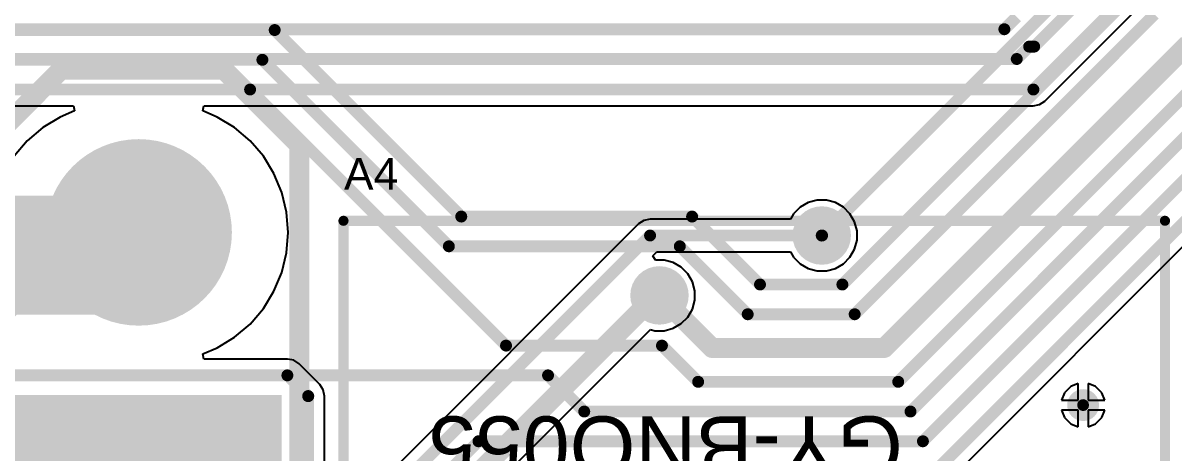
# Model space of a CAD drawing. Header units: inches. Extents: x -0.01 to 4.3, y -0.01 to 7.88.
# Drawn here: x 1.429 to 2.57, y 3.929 to 4.355 of the extents above; entities that cross this region are included whole.
import ezdxf

# ---------------------------------------------------------------- set-up
doc = ezdxf.new("R2010")
doc.units = ezdxf.units.IN
doc.header["$MEASUREMENT"] = 0
for name, color, linetype in [('Bottom Layer', 5, 'Continuous'), ('Bottom Solder', 6, 'Continuous'), ('Multi-Layer', 9, 'Continuous'), ('Pad Holes', 156, 'Continuous'), ('Top Layer', 1, 'Continuous'), ('Top Overlay', 2, 'Continuous'), ('Top Solder', 216, 'Continuous'), ('Via Holes', 16, 'Continuous')]:
    doc.layers.add(name, color=color, linetype=linetype)
doc.styles.add('Arial', font='', dxfattribs={"height": 0.2})
doc.styles.get('Arial').set_extended_font_data('Arial')

# ---------------------------------------------------------------- blocks, each defined once
blk = doc.blocks.new('XT60UPB_M_1')
at = {"layer": 'Bottom Layer'}
blk.add_hatch(color=5, dxfattribs=at).paths.add_polyline_path([(-0.1181, -0.1378), (-0.1181, 0.1378), (0.1181, 0.1378), (0.1181, -0.1378)])
at = {"layer": 'Bottom Solder'}
blk.add_hatch(color=6, dxfattribs=at).paths.add_polyline_path([(-0.1221, -0.1418), (-0.1221, 0.1418), (0.1221, 0.1418), (0.1221, -0.1418)])
at = {"layer": 'Multi-Layer'}
blk.add_hatch(color=9, dxfattribs=at).paths.add_polyline_path([(-0.1181, -0.1378), (-0.1181, 0.1378), (0.1181, 0.1378), (0.1181, -0.1378)])
at = {"layer": 'Pad Holes'}
h = blk.add_hatch(color=7, dxfattribs=at)
edge = h.paths.add_edge_path()
edge.add_arc((0, 0), 0.0925, 0, 360)
h = blk.add_hatch(color=7, dxfattribs=at)
edge = h.paths.add_edge_path()
edge.add_arc((0.2835, 0), 0.0925, 0, 360)
at = {"layer": 'Top Layer'}
blk.add_hatch(color=1, dxfattribs=at).paths.add_polyline_path([(-0.1181, -0.1378), (-0.1181, 0.1378), (0.1181, 0.1378), (0.1181, -0.1378)])
at = {"layer": 'Top Solder'}
blk.add_hatch(color=216, dxfattribs=at).paths.add_polyline_path([(-0.1221, -0.1418), (-0.1221, 0.1418), (0.1221, 0.1418), (0.1221, -0.1418)])
at = {"layer": 'Top Overlay'}
for points in [[(-0.1614, 0.1555, 0.0197, 0.0197, 0), (-0.1614, -0.1594, 0.0197, 0.0197, 0)], [(-0.1614, 0.1555, 0.0197, 0.0197, 0), (0.3661, 0.1555, 0.0197, 0.0197, 0)], [(0.3661, 0.1555, 0.0197, 0.0197, 0), (0.4449, 0.0768, 0.0197, 0.0197, 0)], [(0.4449, 0.0768, 0.0197, 0.0197, 0), (0.4449, -0.002, 0.0197, 0.0197, 0)], [(0.4449, -0.002, 0.0197, 0.0197, 0), (0.4449, -0.0807, 0.0197, 0.0197, 0)], [(0.4449, -0.0846, 0.0197, 0.0197, 0), (0.3701, -0.1594, 0.0197, 0.0197, 0)], [(0.4449, -0.0807, 0.0197, 0.0197, 0), (0.4449, -0.0846, 0.0197, 0.0197, 0)], [(-0.1614, -0.1594, 0.0197, 0.0197, 0), (0.3701, -0.1594, 0.0197, 0.0197, 0)]]:
    blk.add_lwpolyline(points, format="xyseb", dxfattribs=at)
for points in [[(-0.1663, 0.1555, 0.00984, 0.00984, 1), (-0.1565, 0.1555, 0.00984, 0.00984, 1)], [(-0.1663, 0.1555, 0.00984, 0.00984, 1), (-0.1565, 0.1555, 0.00984, 0.00984, 1)], [(0.3612, 0.1555, 0.00984, 0.00984, 1), (0.3711, 0.1555, 0.00984, 0.00984, 1)], [(0.3612, 0.1555, 0.00984, 0.00984, 1), (0.3711, 0.1555, 0.00984, 0.00984, 1)], [(0.44, 0.0768, 0.00984, 0.00984, 1), (0.4498, 0.0768, 0.00984, 0.00984, 1)], [(0.44, 0.0768, 0.00984, 0.00984, 1), (0.4498, 0.0768, 0.00984, 0.00984, 1)], [(0.44, -0.002, 0.00984, 0.00984, 1), (0.4498, -0.002, 0.00984, 0.00984, 1)], [(0.44, -0.002, 0.00984, 0.00984, 1), (0.4498, -0.002, 0.00984, 0.00984, 1)], [(0.44, -0.0807, 0.00984, 0.00984, 1), (0.4498, -0.0807, 0.00984, 0.00984, 1)], [(0.44, -0.0807, 0.00984, 0.00984, 1), (0.4498, -0.0807, 0.00984, 0.00984, 1)], [(0.44, -0.0846, 0.00984, 0.00984, 1), (0.4498, -0.0846, 0.00984, 0.00984, 1)], [(0.44, -0.0846, 0.00984, 0.00984, 1), (0.4498, -0.0846, 0.00984, 0.00984, 1)], [(-0.1663, -0.1594, 0.00984, 0.00984, 1), (-0.1565, -0.1594, 0.00984, 0.00984, 1)], [(-0.1663, -0.1594, 0.00984, 0.00984, 1), (-0.1565, -0.1594, 0.00984, 0.00984, 1)], [(0.3652, -0.1594, 0.00984, 0.00984, 1), (0.375, -0.1594, 0.00984, 0.00984, 1)], [(0.3652, -0.1594, 0.00984, 0.00984, 1), (0.375, -0.1594, 0.00984, 0.00984, 1)]]:
    blk.add_lwpolyline(points, format="xyseb", close=True, dxfattribs=at)
at = {"layer": 'Top Overlay', "style": 'Arial'}
for s, p in [('+', (-0.1665, 0.153)), ('-', (0.3304, 0.1512))]:
    blk.add_text(s, height=0.1969, dxfattribs=at).set_placement(p)
blk = doc.blocks.new('GY_BNO055_______5')
at = {"layer": 'Bottom Layer'}
h = blk.add_hatch(color=5, dxfattribs=at)
edge = h.paths.add_edge_path()
edge.add_arc((0, 0.7), 0.037, 0, 360)
h = blk.add_hatch(color=5, dxfattribs=at)
edge = h.paths.add_edge_path()
edge.add_arc((0, 0.6), 0.037, 0, 360)
h = blk.add_hatch(color=5, dxfattribs=at)
edge = h.paths.add_edge_path()
edge.add_arc((0, 0.5), 0.037, 0, 360)
h = blk.add_hatch(color=5, dxfattribs=at)
edge = h.paths.add_edge_path()
edge.add_arc((0, 0.4), 0.037, 0, 360)
h = blk.add_hatch(color=5, dxfattribs=at)
edge = h.paths.add_edge_path()
edge.add_arc((0, 0.3), 0.037, 0, 360)
h = blk.add_hatch(color=5, dxfattribs=at)
edge = h.paths.add_edge_path()
edge.add_arc((0, 0.2), 0.037, 0, 360)
h = blk.add_hatch(color=5, dxfattribs=at)
edge = h.paths.add_edge_path()
edge.add_arc((0, 0.1), 0.037, 0, 360)
h = blk.add_hatch(color=5, dxfattribs=at)
edge = h.paths.add_edge_path()
edge.add_arc((0, 0), 0.037, 0, 360)
at = {"layer": 'Bottom Solder'}
h = blk.add_hatch(color=6, dxfattribs=at)
edge = h.paths.add_edge_path()
edge.add_arc((0, 0.7), 0.041, 0, 360)
h = blk.add_hatch(color=6, dxfattribs=at)
edge = h.paths.add_edge_path()
edge.add_arc((0, 0.6), 0.041, 0, 360)
h = blk.add_hatch(color=6, dxfattribs=at)
edge = h.paths.add_edge_path()
edge.add_arc((0, 0.5), 0.041, 0, 360)
h = blk.add_hatch(color=6, dxfattribs=at)
edge = h.paths.add_edge_path()
edge.add_arc((0, 0.4), 0.041, 0, 360)
h = blk.add_hatch(color=6, dxfattribs=at)
edge = h.paths.add_edge_path()
edge.add_arc((0, 0.3), 0.041, 0, 360)
h = blk.add_hatch(color=6, dxfattribs=at)
edge = h.paths.add_edge_path()
edge.add_arc((0, 0.2), 0.041, 0, 360)
h = blk.add_hatch(color=6, dxfattribs=at)
edge = h.paths.add_edge_path()
edge.add_arc((0, 0.1), 0.041, 0, 360)
h = blk.add_hatch(color=6, dxfattribs=at)
edge = h.paths.add_edge_path()
edge.add_arc((0, 0), 0.041, 0, 360)
at = {"layer": 'Multi-Layer'}
h = blk.add_hatch(color=9, dxfattribs=at)
edge = h.paths.add_edge_path()
edge.add_arc((0, 0.7), 0.037, 0, 360)
h = blk.add_hatch(color=9, dxfattribs=at)
edge = h.paths.add_edge_path()
edge.add_arc((0, 0.6), 0.037, 0, 360)
h = blk.add_hatch(color=9, dxfattribs=at)
edge = h.paths.add_edge_path()
edge.add_arc((0, 0.5), 0.037, 0, 360)
h = blk.add_hatch(color=9, dxfattribs=at)
edge = h.paths.add_edge_path()
edge.add_arc((0, 0.4), 0.037, 0, 360)
h = blk.add_hatch(color=9, dxfattribs=at)
edge = h.paths.add_edge_path()
edge.add_arc((0, 0.3), 0.037, 0, 360)
h = blk.add_hatch(color=9, dxfattribs=at)
edge = h.paths.add_edge_path()
edge.add_arc((0, 0.2), 0.037, 0, 360)
h = blk.add_hatch(color=9, dxfattribs=at)
edge = h.paths.add_edge_path()
edge.add_arc((0, 0.1), 0.037, 0, 360)
h = blk.add_hatch(color=9, dxfattribs=at)
edge = h.paths.add_edge_path()
edge.add_arc((0, 0), 0.037, 0, 360)
at = {"layer": 'Pad Holes'}
h = blk.add_hatch(color=7, dxfattribs=at)
edge = h.paths.add_edge_path()
edge.add_arc((0, 0.7), 0.02, 0, 360)
h = blk.add_hatch(color=7, dxfattribs=at)
edge = h.paths.add_edge_path()
edge.add_arc((0, 0.6), 0.02, 0, 360)
h = blk.add_hatch(color=7, dxfattribs=at)
edge = h.paths.add_edge_path()
edge.add_arc((0, 0.5), 0.02, 0, 360)
h = blk.add_hatch(color=7, dxfattribs=at)
edge = h.paths.add_edge_path()
edge.add_arc((0, 0.4), 0.02, 0, 360)
h = blk.add_hatch(color=7, dxfattribs=at)
edge = h.paths.add_edge_path()
edge.add_arc((0, 0.3), 0.02, 0, 360)
h = blk.add_hatch(color=7, dxfattribs=at)
edge = h.paths.add_edge_path()
edge.add_arc((0, 0.2), 0.02, 0, 360)
h = blk.add_hatch(color=7, dxfattribs=at)
edge = h.paths.add_edge_path()
edge.add_arc((0, 0.1), 0.02, 0, 360)
h = blk.add_hatch(color=7, dxfattribs=at)
edge = h.paths.add_edge_path()
edge.add_arc((0, 0), 0.02, 0, 360)
at = {"layer": 'Top Layer'}
h = blk.add_hatch(color=1, dxfattribs=at)
edge = h.paths.add_edge_path()
edge.add_arc((0, 0.7), 0.037, 0, 360)
h = blk.add_hatch(color=1, dxfattribs=at)
edge = h.paths.add_edge_path()
edge.add_arc((0, 0.6), 0.037, 0, 360)
h = blk.add_hatch(color=1, dxfattribs=at)
edge = h.paths.add_edge_path()
edge.add_arc((0, 0.5), 0.037, 0, 360)
h = blk.add_hatch(color=1, dxfattribs=at)
edge = h.paths.add_edge_path()
edge.add_arc((0, 0.4), 0.037, 0, 360)
h = blk.add_hatch(color=1, dxfattribs=at)
edge = h.paths.add_edge_path()
edge.add_arc((0, 0.3), 0.037, 0, 360)
h = blk.add_hatch(color=1, dxfattribs=at)
edge = h.paths.add_edge_path()
edge.add_arc((0, 0.2), 0.037, 0, 360)
h = blk.add_hatch(color=1, dxfattribs=at)
edge = h.paths.add_edge_path()
edge.add_arc((0, 0.1), 0.037, 0, 360)
h = blk.add_hatch(color=1, dxfattribs=at)
edge = h.paths.add_edge_path()
edge.add_arc((0, 0), 0.037, 0, 360)
at = {"layer": 'Top Solder'}
h = blk.add_hatch(color=216, dxfattribs=at)
edge = h.paths.add_edge_path()
edge.add_arc((0, 0.7), 0.041, 0, 360)
h = blk.add_hatch(color=216, dxfattribs=at)
edge = h.paths.add_edge_path()
edge.add_arc((0, 0.6), 0.041, 0, 360)
h = blk.add_hatch(color=216, dxfattribs=at)
edge = h.paths.add_edge_path()
edge.add_arc((0, 0.5), 0.041, 0, 360)
h = blk.add_hatch(color=216, dxfattribs=at)
edge = h.paths.add_edge_path()
edge.add_arc((0, 0.4), 0.041, 0, 360)
h = blk.add_hatch(color=216, dxfattribs=at)
edge = h.paths.add_edge_path()
edge.add_arc((0, 0.3), 0.041, 0, 360)
h = blk.add_hatch(color=216, dxfattribs=at)
edge = h.paths.add_edge_path()
edge.add_arc((0, 0.2), 0.041, 0, 360)
h = blk.add_hatch(color=216, dxfattribs=at)
edge = h.paths.add_edge_path()
edge.add_arc((0, 0.1), 0.041, 0, 360)
h = blk.add_hatch(color=216, dxfattribs=at)
edge = h.paths.add_edge_path()
edge.add_arc((0, 0), 0.041, 0, 360)
at = {"layer": 'Top Overlay'}
for points in [[(-0.059, 0.756, 0.01, 0.01, 0), (0.419, 0.756, 0.01, 0.01, 0)], [(-0.059, 0.756, 0.01, 0.01, 0), (-0.059, -0.059, 0.01, 0.01, 0)], [(0.419, 0.756, 0.01, 0.01, 0), (0.419, -0.059, 0.01, 0.01, 0)], [(-0.059, -0.059, 0.01, 0.01, 0), (0.419, -0.059, 0.01, 0.01, 0)]]:
    blk.add_lwpolyline(points, format="xyseb", dxfattribs=at)
for points in [[(-0.0615, 0.756, 0.005, 0.005, 1), (-0.0565, 0.756, 0.005, 0.005, 1)], [(-0.0615, 0.756, 0.005, 0.005, 1), (-0.0565, 0.756, 0.005, 0.005, 1)], [(0.4165, 0.756, 0.005, 0.005, 1), (0.4215, 0.756, 0.005, 0.005, 1)], [(0.4165, 0.756, 0.005, 0.005, 1), (0.4215, 0.756, 0.005, 0.005, 1)], [(-0.0615, -0.059, 0.005, 0.005, 1), (-0.0565, -0.059, 0.005, 0.005, 1)], [(-0.0615, -0.059, 0.005, 0.005, 1), (-0.0565, -0.059, 0.005, 0.005, 1)], [(0.4165, -0.059, 0.005, 0.005, 1), (0.4215, -0.059, 0.005, 0.005, 1)], [(0.4165, -0.059, 0.005, 0.005, 1), (0.4215, -0.059, 0.005, 0.005, 1)]]:
    blk.add_lwpolyline(points, format="xyseb", close=True, dxfattribs=at)
at = {"layer": 'Top Overlay', "style": 'Arial'}
blk.add_text('GY-BNO055', height=0.06, rotation=90, dxfattribs=at).set_placement((0.225, 0.201))

msp = doc.modelspace()

# ---------------------------------------------------------------- hatches: boundary and pattern name
at = {"layer": 'Bottom Layer'}
h = msp.add_hatch(color=5, dxfattribs=at)
edge = h.paths.add_edge_path()
edge.add_arc((2.221, 4.1446), 0.025, 0, 360)
h = msp.add_hatch(color=5, dxfattribs=at)
edge = h.paths.add_edge_path()
edge.add_arc((2.06, 4.0852), 0.025, 0, 360)
h = msp.add_hatch(color=5, dxfattribs=at)
edge = h.paths.add_edge_path()
edge.add_arc((2.4803, 3.9764), 0.0118, 0, 360)
at = {"layer": 'Bottom Solder'}
h = msp.add_hatch(color=6, dxfattribs=at)
edge = h.paths.add_edge_path()
edge.add_arc((2.221, 4.1446), 0.029, 0, 360)
h = msp.add_hatch(color=6, dxfattribs=at)
edge = h.paths.add_edge_path()
edge.add_arc((2.06, 4.0852), 0.029, 0, 360)
h = msp.add_hatch(color=6, dxfattribs=at)
edge = h.paths.add_edge_path()
edge.add_arc((2.4803, 3.9764), 0.0158, 0, 360)
at = {"layer": 'Top Layer'}
h = msp.add_hatch(color=1, dxfattribs=at)
edge = h.paths.add_edge_path()
edge.add_arc((2.221, 4.1446), 0.025, 0, 360)
h = msp.add_hatch(color=1, dxfattribs=at)
edge = h.paths.add_edge_path()
edge.add_arc((2.06, 4.0852), 0.025, 0, 360)
h = msp.add_hatch(color=1, dxfattribs=at)
edge = h.paths.add_edge_path()
edge.add_arc((2.4803, 3.9764), 0.0118, 0, 360)
at = {"layer": 'Top Solder'}
h = msp.add_hatch(color=216, dxfattribs=at)
edge = h.paths.add_edge_path()
edge.add_arc((2.221, 4.1446), 0.029, 0, 360)
h = msp.add_hatch(color=216, dxfattribs=at)
edge = h.paths.add_edge_path()
edge.add_arc((2.06, 4.0852), 0.029, 0, 360)
h = msp.add_hatch(color=216, dxfattribs=at)
edge = h.paths.add_edge_path()
edge.add_arc((2.4803, 3.9764), 0.0158, 0, 360)
at = {"layer": 'Via Holes'}
h = msp.add_hatch(color=7, dxfattribs=at)
edge = h.paths.add_edge_path()
edge.add_arc((2.221, 4.1446), 0.014, 0, 360)
h = msp.add_hatch(color=7, dxfattribs=at)
edge = h.paths.add_edge_path()
edge.add_arc((2.06, 4.0852), 0.014, 0, 360)
h = msp.add_hatch(color=7, dxfattribs=at)
edge = h.paths.add_edge_path()
edge.add_arc((2.4803, 3.9764), 0.00591, 0, 360)

# ---------------------------------------------------------------- linework, layer by layer
at = {"layer": 'Bottom Layer'}
for p, q in [((2.4424, 4.2779), (2.5349, 4.3705)), ((1.0436, 4.2732), (1.4788, 4.2732)), ((1.4788, 4.2732), (1.4798, 4.2682)), ((1.6068, 4.2682), (1.6078, 4.2732)), ((1.6078, 4.2732), (2.4309, 4.2732)), ((2.4309, 4.2732), (2.4371, 4.2744)), ((2.4371, 4.2744), (2.4424, 4.2779)), ((1.4653, 4.2621), (1.4481, 4.2516)), ((1.4798, 4.2682), (1.4653, 4.2621)), ((1.6213, 4.2621), (1.6068, 4.2682)), ((1.6385, 4.2516), (1.6213, 4.2621)), ((1.4481, 4.2516), (1.4328, 4.2385)), ((1.6539, 4.2385), (1.6385, 4.2516)), ((1.4328, 4.2385), (1.4197, 4.2232)), ((1.667, 4.2232), (1.6539, 4.2385)), ((1.6775, 4.206), (1.667, 4.2232)), ((1.6852, 4.1873), (1.6775, 4.206)), ((1.6899, 4.1677), (1.6852, 4.1873)), ((2.2164, 4.1796), (2.2075, 4.1772)), ((2.2256, 4.1796), (2.2164, 4.1796)), ((2.2345, 4.1772), (2.2256, 4.1796)), ((2.1995, 4.1726), (2.193, 4.1661)), ((2.2075, 4.1772), (2.1995, 4.1726)), ((2.2425, 4.1726), (2.2345, 4.1772)), ((2.249, 4.1661), (2.2425, 4.1726)), ((1.6915, 4.1476), (1.6899, 4.1677)), ((2.0444, 4.1596), (2.0391, 4.1561)), ((2.0506, 4.1608), (2.0444, 4.1596)), ((2.1899, 4.1608), (2.0506, 4.1608)), ((2.193, 4.1661), (2.1899, 4.1608)), ((2.2536, 4.1581), (2.249, 4.1661)), ((2.256, 4.1492), (2.2536, 4.1581)), ((1.6899, 4.1275), (1.6915, 4.1476)), ((2.0391, 4.1561), (1.737, 3.8539)), ((2.256, 4.14), (2.256, 4.1492)), ((2.2536, 4.1311), (2.256, 4.14)), ((1.6852, 4.1079), (1.6899, 4.1275)), ((2.0533, 4.1244), (2.0573, 4.1284)), ((2.0562, 4.1202), (2.0533, 4.1244)), ((2.0573, 4.1284), (2.1899, 4.1284)), ((2.1899, 4.1284), (2.193, 4.1231)), ((2.193, 4.1231), (2.1995, 4.1166)), ((2.2425, 4.1166), (2.249, 4.1231)), ((2.249, 4.1231), (2.2536, 4.1311)), ((2.0646, 4.1202), (2.0562, 4.1202)), ((2.0735, 4.1179), (2.0646, 4.1202)), ((2.0815, 4.1132), (2.0735, 4.1179)), ((2.088, 4.1067), (2.0815, 4.1132)), ((2.1995, 4.1166), (2.2075, 4.112)), ((2.2075, 4.112), (2.2164, 4.1096)), ((2.2256, 4.1096), (2.2345, 4.112)), ((2.2345, 4.112), (2.2425, 4.1166)), ((1.6775, 4.0893), (1.6852, 4.1079)), ((2.0926, 4.0987), (2.088, 4.1067)), ((2.2164, 4.1096), (2.2256, 4.1096)), ((1.667, 4.0721), (1.6775, 4.0893)), ((2.095, 4.0898), (2.0926, 4.0987)), ((2.095, 4.0806), (2.095, 4.0898)), ((2.0926, 4.0717), (2.095, 4.0806)), ((1.6539, 4.0568), (1.667, 4.0721)), ((2.088, 4.0637), (2.0926, 4.0717)), ((1.6385, 4.0437), (1.6539, 4.0568)), ((2.0735, 4.0526), (2.0815, 4.0572)), ((2.0815, 4.0572), (2.088, 4.0637)), ((1.6213, 4.0331), (1.6385, 4.0437)), ((1.7904, 3.7908), (2.0511, 4.0514)), ((2.0511, 4.0514), (2.0554, 4.0502)), ((2.0554, 4.0502), (2.0646, 4.0502)), ((2.0646, 4.0502), (2.0735, 4.0526)), ((1.6068, 4.0271), (1.6213, 4.0331)), ((1.6078, 4.0221), (1.6068, 4.0271)), ((1.6909, 4.0221), (1.6078, 4.0221)), ((1.6971, 4.0209), (1.6909, 4.0221)), ((1.7024, 4.0174), (1.6971, 4.0209)), ((1.723, 3.9968), (1.7024, 4.0174)), ((1.7265, 3.9915), (1.723, 3.9968)), ((2.4753, 3.9979), (2.468, 3.9949)), ((2.4753, 3.9814), (2.4753, 3.9979)), ((2.4927, 3.9949), (2.4853, 3.9979)), ((2.4853, 3.9979), (2.4853, 3.9814)), ((1.7277, 3.9853), (1.7265, 3.9915)), ((1.7277, 3.8632), (1.7277, 3.9853)), ((2.4618, 3.9887), (2.4588, 3.9814)), ((2.468, 3.9949), (2.4618, 3.9887)), ((2.4988, 3.9887), (2.4927, 3.9949)), ((2.5019, 3.9814), (2.4988, 3.9887)), ((2.4588, 3.9814), (2.4753, 3.9814)), ((2.4853, 3.9814), (2.5019, 3.9814)), ((2.4753, 3.9714), (2.4588, 3.9714)), ((2.4588, 3.9714), (2.4618, 3.964)), ((2.4618, 3.964), (2.468, 3.9579)), ((2.4753, 3.9548), (2.4753, 3.9714)), ((2.5019, 3.9714), (2.4853, 3.9714)), ((2.4853, 3.9714), (2.4853, 3.9548)), ((2.4927, 3.9579), (2.4988, 3.964)), ((2.4988, 3.964), (2.5019, 3.9714)), ((2.468, 3.9579), (2.4753, 3.9548)), ((2.4853, 3.9548), (2.4927, 3.9579))]:
    msp.add_line(p, q, dxfattribs=at)
for points in [[(2.4318, 4.332, 0.0118, 0.0118, 0), (2.4939, 4.3942, 0.0118, 0.0118, 0)], [(2.4309, 4.2894, 0.0118, 0.0118, 0), (2.5235, 4.3819, 0.0118, 0.0118, 0)], [(2.4022, 4.3492, 0.0118, 0.0118, 0), (2.4145, 4.3615, 0.0118, 0.0118, 0)], [(1.0132, 4.3492, 0.0118, 0.0118, 0), (2.4022, 4.3492, 0.0118, 0.0118, 0)], [(2.4144, 4.3197, 0.0118, 0.0118, 0), (2.4267, 4.332, 0.0118, 0.0118, 0)], [(2.4267, 4.332, 0.0118, 0.0118, 0), (2.4318, 4.332, 0.0118, 0.0118, 0)], [(1.0254, 4.3197, 0.0118, 0.0118, 0), (2.4144, 4.3197, 0.0118, 0.0118, 0)], [(1.0369, 4.2894, 0.0118, 0.0118, 0), (2.4309, 4.2894, 0.0118, 0.0118, 0)], [(1.5246, 4.125, 0.1181, 0.1181, 0), (1.5472, 4.1476, 0.1181, 0.1181, 0)], [(1.2992, 4.0263, 0.1181, 0.1181, 0), (1.3979, 4.125, 0.1181, 0.1181, 0)], [(1.3979, 4.125, 0.1181, 0.1181, 0), (1.5246, 4.125, 0.1181, 0.1181, 0)], [(1.7419, 3.8359, 0.0118, 0.0118, 0), (2.0506, 4.1446, 0.0118, 0.0118, 0)], [(2.0506, 4.1446, 0.0118, 0.0118, 0), (2.221, 4.1446, 0.0118, 0.0118, 0)], [(1.738, 3.7669, 0.0197, 0.0197, 0), (2.0563, 4.0852, 0.0197, 0.0197, 0)], [(2.0563, 4.0852, 0.0197, 0.0197, 0), (2.06, 4.0852, 0.0197, 0.0197, 0)], [(1.3957, 4.0059, 0.0118, 0.0118, 0), (1.6909, 4.0059, 0.0118, 0.0118, 0)], [(1.6909, 4.0059, 0.0118, 0.0118, 0), (1.7115, 3.9853, 0.0118, 0.0118, 0)], [(1.7115, 3.8565, 0.0118, 0.0118, 0), (1.7115, 3.9853, 0.0118, 0.0118, 0)]]:
    msp.add_lwpolyline(points, format="xyseb", dxfattribs=at)
for points in [[(2.3992, 4.3492, 0.00591, 0.00591, 1), (2.4051, 4.3492, 0.00591, 0.00591, 1)], [(2.3992, 4.3492, 0.00591, 0.00591, 1), (2.4051, 4.3492, 0.00591, 0.00591, 1)], [(2.4238, 4.332, 0.00591, 0.00591, 1), (2.4297, 4.332, 0.00591, 0.00591, 1)], [(2.4238, 4.332, 0.00591, 0.00591, 1), (2.4297, 4.332, 0.00591, 0.00591, 1)], [(2.4288, 4.332, 0.00591, 0.00591, 1), (2.4347, 4.332, 0.00591, 0.00591, 1)], [(2.4288, 4.332, 0.00591, 0.00591, 1), (2.4347, 4.332, 0.00591, 0.00591, 1)], [(2.4115, 4.3197, 0.00591, 0.00591, 1), (2.4174, 4.3197, 0.00591, 0.00591, 1)], [(2.4115, 4.3197, 0.00591, 0.00591, 1), (2.4174, 4.3197, 0.00591, 0.00591, 1)], [(2.428, 4.2894, 0.00591, 0.00591, 1), (2.4339, 4.2894, 0.00591, 0.00591, 1)], [(2.428, 4.2894, 0.00591, 0.00591, 1), (2.4339, 4.2894, 0.00591, 0.00591, 1)], [(1.5177, 4.1476, 0.0591, 0.0591, 1), (1.5768, 4.1476, 0.0591, 0.0591, 1)], [(1.3684, 4.125, 0.0591, 0.0591, 1), (1.4275, 4.125, 0.0591, 0.0591, 1)], [(1.3684, 4.125, 0.0591, 0.0591, 1), (1.4275, 4.125, 0.0591, 0.0591, 1)], [(1.4951, 4.125, 0.0591, 0.0591, 1), (1.5542, 4.125, 0.0591, 0.0591, 1)], [(1.4951, 4.125, 0.0591, 0.0591, 1), (1.5542, 4.125, 0.0591, 0.0591, 1)], [(2.0477, 4.1446, 0.00591, 0.00591, 1), (2.0536, 4.1446, 0.00591, 0.00591, 1)], [(2.0477, 4.1446, 0.00591, 0.00591, 1), (2.0536, 4.1446, 0.00591, 0.00591, 1)], [(2.218, 4.1446, 0.00591, 0.00591, 1), (2.224, 4.1446, 0.00591, 0.00591, 1)], [(2.0514, 4.0852, 0.00984, 0.00984, 1), (2.0612, 4.0852, 0.00984, 0.00984, 1)], [(2.0514, 4.0852, 0.00984, 0.00984, 1), (2.0612, 4.0852, 0.00984, 0.00984, 1)], [(2.0551, 4.0852, 0.00984, 0.00984, 1), (2.0649, 4.0852, 0.00984, 0.00984, 1)], [(1.6879, 4.0059, 0.00591, 0.00591, 1), (1.6938, 4.0059, 0.00591, 0.00591, 1)], [(1.6879, 4.0059, 0.00591, 0.00591, 1), (1.6938, 4.0059, 0.00591, 0.00591, 1)], [(1.7085, 3.9853, 0.00591, 0.00591, 1), (1.7145, 3.9853, 0.00591, 0.00591, 1)], [(1.7085, 3.9853, 0.00591, 0.00591, 1), (1.7145, 3.9853, 0.00591, 0.00591, 1)]]:
    msp.add_lwpolyline(points, format="xyseb", close=True, dxfattribs=at)
at = {"layer": 'Top Layer'}
for p, q in [((2.345, 3.8995), (2.7262, 4.2807)), ((2.4753, 3.9979), (2.468, 3.9949)), ((2.4753, 3.9814), (2.4753, 3.9979)), ((2.4927, 3.9949), (2.4853, 3.9979)), ((2.4853, 3.9979), (2.4853, 3.9814)), ((2.4618, 3.9887), (2.4588, 3.9814)), ((2.468, 3.9949), (2.4618, 3.9887)), ((2.4988, 3.9887), (2.4927, 3.9949)), ((2.5019, 3.9814), (2.4988, 3.9887)), ((2.4588, 3.9814), (2.4753, 3.9814)), ((2.4853, 3.9814), (2.5019, 3.9814)), ((2.4753, 3.9714), (2.4588, 3.9714)), ((2.4588, 3.9714), (2.4618, 3.964)), ((2.4618, 3.964), (2.468, 3.9579)), ((2.4753, 3.9548), (2.4753, 3.9714)), ((2.5019, 3.9714), (2.4853, 3.9714)), ((2.4853, 3.9714), (2.4853, 3.9548)), ((2.4927, 3.9579), (2.4988, 3.964)), ((2.4988, 3.964), (2.5019, 3.9714)), ((2.468, 3.9579), (2.4753, 3.9548)), ((2.4853, 3.9548), (2.4927, 3.9579))]:
    msp.add_line(p, q, dxfattribs=at)
for points in [[(2.2213, 4.1446, 0.0118, 0.0118, 0), (2.4921, 4.4153, 0.0118, 0.0118, 0)], [(2.2415, 4.096, 0.0118, 0.0118, 0), (2.5216, 4.3761, 0.0118, 0.0118, 0)], [(2.2537, 4.0665, 0.0118, 0.0118, 0), (2.5511, 4.3639, 0.0118, 0.0118, 0)], [(0.5844, 4.3484, 0.0118, 0.0118, 0), (1.6783, 4.3484, 0.0118, 0.0118, 0)], [(1.6783, 4.3484, 0.0118, 0.0118, 0), (1.8633, 4.1634, 0.0118, 0.0118, 0)], [(2.283, 4.033, 0.0197, 0.0197, 0), (2.5846, 4.3346, 0.0197, 0.0197, 0)], [(0.7559, 4.3189, 0.0118, 0.0118, 0), (1.6661, 4.3189, 0.0118, 0.0118, 0)], [(1.6661, 4.3189, 0.0118, 0.0118, 0), (1.8511, 4.1339, 0.0118, 0.0118, 0)], [(2.2969, 3.9995, 0.0118, 0.0118, 0), (2.618, 4.3207, 0.0118, 0.0118, 0)], [(2.3091, 3.97, 0.0118, 0.0118, 0), (2.6476, 4.3085, 0.0118, 0.0118, 0)], [(1.1689, 4.2894, 0.0118, 0.0118, 0), (1.6538, 4.2894, 0.0118, 0.0118, 0)], [(1.6538, 4.2894, 0.0118, 0.0118, 0), (1.9078, 4.0354, 0.0118, 0.0118, 0)], [(2.3213, 3.9405, 0.0118, 0.0118, 0), (2.6771, 4.2962, 0.0118, 0.0118, 0)], [(2.3336, 3.911, 0.0118, 0.0118, 0), (2.7148, 4.2922, 0.0118, 0.0118, 0)], [(1.8633, 4.1634, 0.0118, 0.0118, 0), (2.0924, 4.1634, 0.0118, 0.0118, 0)], [(2.0924, 4.1634, 0.0118, 0.0118, 0), (2.1598, 4.096, 0.0118, 0.0118, 0)], [(2.221, 4.1446, 0.0118, 0.0118, 0), (2.2213, 4.1446, 0.0118, 0.0118, 0)], [(1.8511, 4.1339, 0.0118, 0.0118, 0), (2.0801, 4.1339, 0.0118, 0.0118, 0)], [(2.0801, 4.1339, 0.0118, 0.0118, 0), (2.1475, 4.0665, 0.0118, 0.0118, 0)], [(2.1598, 4.096, 0.0118, 0.0118, 0), (2.2415, 4.096, 0.0118, 0.0118, 0)], [(2.06, 4.0852, 0.0197, 0.0197, 0), (2.1122, 4.033, 0.0197, 0.0197, 0)], [(2.1475, 4.0665, 0.0118, 0.0118, 0), (2.2537, 4.0665, 0.0118, 0.0118, 0)], [(2.1122, 4.033, 0.0197, 0.0197, 0), (2.283, 4.033, 0.0197, 0.0197, 0)], [(1.9078, 4.0354, 0.0118, 0.0118, 0), (2.0625, 4.0354, 0.0118, 0.0118, 0)], [(2.0625, 4.0354, 0.0118, 0.0118, 0), (2.0984, 3.9995, 0.0118, 0.0118, 0)], [(1.2425, 4.0059, 0.0118, 0.0118, 0), (1.9494, 4.0059, 0.0118, 0.0118, 0)], [(1.9494, 4.0059, 0.0118, 0.0118, 0), (1.9853, 3.97, 0.0118, 0.0118, 0)], [(2.0984, 3.9995, 0.0118, 0.0118, 0), (2.2969, 3.9995, 0.0118, 0.0118, 0)], [(1.9853, 3.97, 0.0118, 0.0118, 0), (2.3091, 3.97, 0.0118, 0.0118, 0)], [(1.7419, 3.8019, 0.0118, 0.0118, 0), (1.8805, 3.9405, 0.0118, 0.0118, 0)], [(1.8805, 3.9405, 0.0118, 0.0118, 0), (2.3213, 3.9405, 0.0118, 0.0118, 0)]]:
    msp.add_lwpolyline(points, format="xyseb", dxfattribs=at)
for points in [[(1.6753, 4.3484, 0.00591, 0.00591, 1), (1.6812, 4.3484, 0.00591, 0.00591, 1)], [(1.6753, 4.3484, 0.00591, 0.00591, 1), (1.6812, 4.3484, 0.00591, 0.00591, 1)], [(1.6631, 4.3189, 0.00591, 0.00591, 1), (1.669, 4.3189, 0.00591, 0.00591, 1)], [(1.6631, 4.3189, 0.00591, 0.00591, 1), (1.669, 4.3189, 0.00591, 0.00591, 1)], [(1.6509, 4.2894, 0.00591, 0.00591, 1), (1.6568, 4.2894, 0.00591, 0.00591, 1)], [(1.6509, 4.2894, 0.00591, 0.00591, 1), (1.6568, 4.2894, 0.00591, 0.00591, 1)], [(1.8604, 4.1634, 0.00591, 0.00591, 1), (1.8663, 4.1634, 0.00591, 0.00591, 1)], [(1.8604, 4.1634, 0.00591, 0.00591, 1), (1.8663, 4.1634, 0.00591, 0.00591, 1)], [(2.0894, 4.1634, 0.00591, 0.00591, 1), (2.0953, 4.1634, 0.00591, 0.00591, 1)], [(2.0894, 4.1634, 0.00591, 0.00591, 1), (2.0953, 4.1634, 0.00591, 0.00591, 1)], [(2.218, 4.1446, 0.00591, 0.00591, 1), (2.224, 4.1446, 0.00591, 0.00591, 1)], [(2.2184, 4.1446, 0.00591, 0.00591, 1), (2.2243, 4.1446, 0.00591, 0.00591, 1)], [(2.2184, 4.1446, 0.00591, 0.00591, 1), (2.2243, 4.1446, 0.00591, 0.00591, 1)], [(1.8481, 4.1339, 0.00591, 0.00591, 1), (1.854, 4.1339, 0.00591, 0.00591, 1)], [(1.8481, 4.1339, 0.00591, 0.00591, 1), (1.854, 4.1339, 0.00591, 0.00591, 1)], [(2.0772, 4.1339, 0.00591, 0.00591, 1), (2.0831, 4.1339, 0.00591, 0.00591, 1)], [(2.0772, 4.1339, 0.00591, 0.00591, 1), (2.0831, 4.1339, 0.00591, 0.00591, 1)], [(2.1568, 4.096, 0.00591, 0.00591, 1), (2.1627, 4.096, 0.00591, 0.00591, 1)], [(2.1568, 4.096, 0.00591, 0.00591, 1), (2.1627, 4.096, 0.00591, 0.00591, 1)], [(2.2385, 4.096, 0.00591, 0.00591, 1), (2.2444, 4.096, 0.00591, 0.00591, 1)], [(2.2385, 4.096, 0.00591, 0.00591, 1), (2.2444, 4.096, 0.00591, 0.00591, 1)], [(2.0551, 4.0852, 0.00984, 0.00984, 1), (2.0649, 4.0852, 0.00984, 0.00984, 1)], [(2.1446, 4.0665, 0.00591, 0.00591, 1), (2.1505, 4.0665, 0.00591, 0.00591, 1)], [(2.1446, 4.0665, 0.00591, 0.00591, 1), (2.1505, 4.0665, 0.00591, 0.00591, 1)], [(2.2507, 4.0665, 0.00591, 0.00591, 1), (2.2566, 4.0665, 0.00591, 0.00591, 1)], [(2.2507, 4.0665, 0.00591, 0.00591, 1), (2.2566, 4.0665, 0.00591, 0.00591, 1)], [(2.1073, 4.033, 0.00984, 0.00984, 1), (2.1172, 4.033, 0.00984, 0.00984, 1)], [(2.1073, 4.033, 0.00984, 0.00984, 1), (2.1172, 4.033, 0.00984, 0.00984, 1)], [(2.2781, 4.033, 0.00984, 0.00984, 1), (2.2879, 4.033, 0.00984, 0.00984, 1)], [(2.2781, 4.033, 0.00984, 0.00984, 1), (2.2879, 4.033, 0.00984, 0.00984, 1)], [(1.9048, 4.0354, 0.00591, 0.00591, 1), (1.9107, 4.0354, 0.00591, 0.00591, 1)], [(1.9048, 4.0354, 0.00591, 0.00591, 1), (1.9107, 4.0354, 0.00591, 0.00591, 1)], [(2.0595, 4.0354, 0.00591, 0.00591, 1), (2.0654, 4.0354, 0.00591, 0.00591, 1)], [(2.0595, 4.0354, 0.00591, 0.00591, 1), (2.0654, 4.0354, 0.00591, 0.00591, 1)], [(1.9465, 4.0059, 0.00591, 0.00591, 1), (1.9524, 4.0059, 0.00591, 0.00591, 1)], [(1.9465, 4.0059, 0.00591, 0.00591, 1), (1.9524, 4.0059, 0.00591, 0.00591, 1)], [(2.0954, 3.9995, 0.00591, 0.00591, 1), (2.1013, 3.9995, 0.00591, 0.00591, 1)], [(2.0954, 3.9995, 0.00591, 0.00591, 1), (2.1013, 3.9995, 0.00591, 0.00591, 1)], [(2.2939, 3.9995, 0.00591, 0.00591, 1), (2.2998, 3.9995, 0.00591, 0.00591, 1)], [(2.2939, 3.9995, 0.00591, 0.00591, 1), (2.2998, 3.9995, 0.00591, 0.00591, 1)], [(1.9824, 3.97, 0.00591, 0.00591, 1), (1.9883, 3.97, 0.00591, 0.00591, 1)], [(1.9824, 3.97, 0.00591, 0.00591, 1), (1.9883, 3.97, 0.00591, 0.00591, 1)], [(2.3061, 3.97, 0.00591, 0.00591, 1), (2.312, 3.97, 0.00591, 0.00591, 1)], [(2.3061, 3.97, 0.00591, 0.00591, 1), (2.312, 3.97, 0.00591, 0.00591, 1)], [(1.8775, 3.9405, 0.00591, 0.00591, 1), (1.8834, 3.9405, 0.00591, 0.00591, 1)], [(1.8775, 3.9405, 0.00591, 0.00591, 1), (1.8834, 3.9405, 0.00591, 0.00591, 1)], [(2.3184, 3.9405, 0.00591, 0.00591, 1), (2.3243, 3.9405, 0.00591, 0.00591, 1)], [(2.3184, 3.9405, 0.00591, 0.00591, 1), (2.3243, 3.9405, 0.00591, 0.00591, 1)]]:
    msp.add_lwpolyline(points, format="xyseb", close=True, dxfattribs=at)

# ---------------------------------------------------------------- block references
at = {"rotation": 90}
for name, p in [('XT60UPB_M_1', (1.5433, 3.8642)), ('GY_BNO055_______5', (2.5025, 3.7402))]:
    msp.add_blockref(name, p, dxfattribs=at)

# ---------------------------------------------------------------- texts
at = {"layer": 'Top Overlay', "style": 'Arial'}
msp.add_text('A4', height=0.0315, dxfattribs=at).set_placement((1.747, 4.19))

doc.saveas('drawing.dxf')
